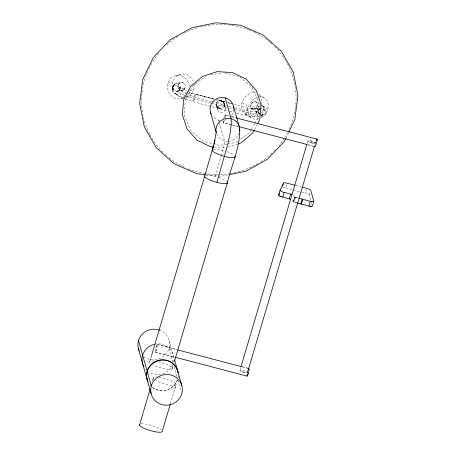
<?xml version="1.0" encoding="UTF-8"?>
<svg xmlns="http://www.w3.org/2000/svg" width="455" height="455" viewBox="0 0 455 455"><rect width="100%" height="100%" fill="white"/><g stroke="black" fill="none" stroke-linecap="round" stroke-linejoin="round"><path stroke-width="0.34" stroke-dasharray="2.27 1.71" d="M225.043 117.777A3.97 0.54 -75.3 0 0 225.344 116.053L225.35 115.058L230.827 116.497M182.449 90.238C177.325 91.199 176.563 82.014 181.858 82.406C183.922 82.639 185.378 84.681 185.287 86.695C185.168 90.659 180.288 90.716 177.473 91.324A3.97 3.589 77.7 0 1 173.275 86.069L172.013 88.179L172.678 91.529L174.208 93.059L176.978 94.361L174.885 93.349L178.036 95.379L184.491 98.53M184.11 89.379L185.117 87.701L185.208 85.665M260.288 114.063C257.251 111.031 248.606 109.843 251.274 104.024C253.099 100.151 257.769 101.863 260.01 104.451M251.029 107.704L252.155 108.83C255.875 110.309 259.401 104.007 255.915 101.852L254.282 101.658L252.582 102.455L251.274 104.024M225.344 116.053L225.35 115.058A3.97 0.54 -75.3 0 0 224.56 116.053L223.968 117.777A3.97 0.54 -75.3 0 0 223.695 118.766M221.693 101.021C218.246 99.036 214.55 102.961 216.756 106.294M185.663 99.036L193.142 101.715L218.411 108.353C225.242 111.816 226.795 101.988 220.391 100.669M294.908 199.04L295.13 197.533L294.777 196.122A3.97 0.882 16.5 0 0 292.628 194.757M224.525 105.037C223.576 96.079 213.133 104.286 217.666 109.74M216.301 104.9L217.393 106.988L219.287 108.478C221.994 108.358 224.474 105.657 223.985 102.915M256.216 107.511L257.189 105.708L257.314 103.803M309.195 141.92L310.97 142.625L309.195 141.92A3.97 0.882 16.5 0 1 307.881 140.925L308.245 140.561A3.97 0.882 16.5 0 1 310.424 140.703L315.287 142.631L314.826 145.19M149.74 361.537L151.356 356.089L149.57 362.208M152.59 380.744L153.534 377.559M152.761 380.261L153.363 378.224M215.198 176.375L221.113 156.395M221.312 155.729L224.281 144.571L224.525 140.993L219.185 122.122M172.394 368.197L173.201 365.479M172.223 368.868L173.23 365.467M170.358 403.886L176.187 384.219M282.669 187.585A3.97 0.882 16.5 0 1 285.609 187.983L286.673 184.389M240.763 367.441L239.899 370.393L240.547 371.024A3.97 0.882 16.5 0 0 242.987 372.093M307.074 143.649L307.938 140.703M297.001 203.015L293.685 202.077L293.356 200.917L294.777 196.122M298.281 198.05L295.033 197.197L295.13 197.533A2.565 0.347 -75.3 0 1 294.197 201.434L293.685 202.077A2.565 0.347 -75.3 0 1 294.123 199.358A2.565 0.347 -75.3 0 1 295.033 197.197L293.685 202.077L296.927 202.93M247.651 371.928L248.055 370.569M310.68 199.921L309.32 195.132A3.97 0.882 16.5 0 0 305.237 193.136L306.306 189.542M309.32 195.132L310.213 192.135M174.879 388.712L176.017 384.89M155.974 347.29L156.56 345.567A3.97 0.54 -75.3 0 1 157.39 344.958A3.97 0.54 -75.3 0 1 156.537 349.281L155.951 351.004A3.97 0.54 -75.3 0 1 155.121 351.613A3.97 0.54 -75.3 0 1 155.974 347.29L156.56 345.567M247.992 370.45L247.696 371.371L248.288 369.653M223.968 117.777L224.56 116.053M231.476 124.767L223.263 122.611A3.97 0.54 -75.3 0 0 223.945 121.485L224.531 119.762M155.951 351.004L156.537 349.281M315.889 141.283L316.282 140.134L315.986 140.931M223.945 121.485L224.241 120.689M217.706 107.75L218.77 106.026L220.561 105.037A3.97 3.833 -15.8 0 1 223.559 105.424L224.98 106.834A3.97 3.833 -15.8 0 1 221.955 112.561A3.97 3.833 -15.8 0 1 217.706 107.75L216.301 102.773M172.53 364.449C171.33 367.947 168.6 370.62 165.518 372.537A15.88 15.328 -15.8 0 1 148.535 371.803M286.155 137.666L288.561 132.65M173.673 85.153L173.048 86.45L174.282 84.391L172.815 86.831L173.184 88.105M294.197 201.434L293.754 202.162M254.561 129.476L257.143 124.59M193.449 85.13L185.333 99.486L184.383 115.729L190.776 130.631L203.254 141.243L213.31 143.882M251.206 129.84L249.516 132.832L239.836 139.657M251.541 129.237L254.584 123.857M254.925 123.254L257.627 118.471L258.582 102.233L252.184 87.326L240.229 77.157M186.931 94.088L182.233 91.796L179.48 89.902L180.146 88.793L185.117 87.701M172.815 86.831L174.555 84.021L175.056 83.839L172.815 86.831L173.503 89.089M172.417 87.508L172.678 91.529L172.417 87.508L174.305 84.533L172.724 85.978L172.013 88.179C183.206 96.818 197.362 99.747 210.739 103.16M180.146 88.793L178.235 91.034L179.742 89.703L177.399 91.427L178.36 91.017M307.881 140.925L308.245 140.561M178.65 84.067L180.032 82.753L181.858 82.406L183.632 83.111L184.889 84.681M261.574 115.843L263.917 113.733L260.886 116.389A3.97 3.094 -89.9 0 0 262.017 110.258M195.155 83.925L205.404 76.696M237.561 141.26L235.849 142.466L227.597 143.968M218.77 106.026L220.561 105.037M255.488 108.222L253.788 109.018L252.155 108.83M174.555 84.021L180.919 82.446M228.097 147.164L237.464 144.104M176.068 75.479L180.88 74.199M167.975 83.094L172.786 81.815M189.525 91.028L193.733 89.908M180.828 98.809L183.234 98.166M228.347 174.828L221.397 176.25L205.944 174.652M183.337 89.931L181.511 90.278L179.731 89.572L178.479 88.003M210.551 74.865L222.245 72.737M226.908 144.093L219.338 145.469L213.975 144.059M261.261 116.514L262.984 116.258L264.725 115.348L266.38 112.959L265.356 108.438L263.001 106.39M253.862 108.813A3.97 3.088 -89.9 0 1 256.051 115.081A3.97 3.088 -89.9 0 1 250.728 114.387A3.97 3.088 -89.9 0 1 253.862 108.813L261.978 108.756L258.36 109.149L260.084 108.944L258.764 110.719C250.733 113.107 242.532 109.405 234.791 107.63M260.488 114.177L252.155 113.778L235.354 109.621M261.164 114.177L262.512 114.177L266.38 112.959L263.627 109.791L260.698 107.932M253.054 108.842L250.449 108.808L251.848 109.081L232.42 103.962M214.197 147.045L226.089 147.818M219.577 108.148L218.269 107.835M217.393 106.988L221.193 107.983M221.039 100.851L222.358 101.186M223.098 101.556L219.293 100.561M214.14 99.082L194.945 94.162L213.998 99.116M216.881 99.781L220.311 100.663M224.924 101.948L216.722 99.821M233.182 104.081L227.676 102.659L231.737 103.78M224.963 72.84L239.711 76.713M211.541 101.528L193.847 96.881L187.517 94.373M212.218 101.704L227.989 105.844M228.672 106.021L234.115 107.454M211.421 103.336L216.864 104.764M224.469 106.76L228.552 107.835M229.235 108.011L234.678 109.445M220.379 108.87L229.257 111.202M229.946 111.378L234.041 112.453M236.771 113.176L249.687 116.366L259.31 116.719A3.97 3.094 -89.9 0 1 256.546 112.368A3.97 3.094 -89.9 0 1 259.936 108.819M225.242 114.927L230.719 116.366M231.402 116.543L235.508 117.623M231.51 116.673L236.304 117.936M310.424 140.703L315.287 142.631M223.274 120.689A3.97 0.54 -75.3 0 0 223.115 122.094L223.155 122.48L238.21 126.433M308.029 144.764L313.506 146.203M232.164 124.949L238.323 126.564M307.455 144.718L314.985 146.692M295.83 185.498L301.244 186.92M285.609 187.983L301.176 192.073M301.853 192.249L305.237 193.136M295.102 197.282L297.701 197.965M157.242 344.441L177.097 349.656M242.123 366.73L248.97 368.527M157.356 344.572L177.205 349.787M242.236 366.861L247.708 368.3M155.155 351.994L174.322 357.027M155.269 352.125L174.43 357.158M224.901 101.965L216.751 99.799M214.049 99.076L191.072 93.121L192.073 93.531L189.041 91.893M222.415 101.215L225.123 101.943M227.83 102.671L231.214 103.581M220.237 108.353L218.929 107.977M188.495 91.648L176.779 85.79L179.998 87.917L179.31 87.32L179.48 89.902M218.411 108.353L217.672 107.983L216.785 106.624M260.596 104.821L262.353 105.935M257.189 105.708L260.112 107.562M258.554 94.168L263.763 97.62M267.75 109.297L261.386 105.077A11.91 9.39 -56.5 0 0 259.401 94.816M242.026 102.591L248.39 106.806M246.013 114.262L252.383 118.482M260.948 115.217L261.813 116.031L260.857 115.121M258.611 112.749L259.657 113.989L258.537 112.118L258.94 113.301L260.374 114.666M240.547 371.024L239.899 370.393A3.97 0.882 16.5 0 1 242.924 370.273A3.97 0.882 16.5 0 1 247.304 372.099L247.503 372.389M223.559 105.424L224.98 106.834M255.915 101.852L257.041 102.978M223.155 122.48L223.115 122.094M224.184 103.894L223.655 102.147L225.47 108.751M217.553 108.745L216.722 105.981L217.012 107.153M263.479 107.056L264.628 110.94L263.752 107.886M311.453 202.657L312.227 205.393M224.474 104.639L225.356 107.761M223.905 104.775L225.316 109.746M218.61 120.097L218.997 121.445M247.304 372.099L247.446 372.611A3.97 0.882 16.5 0 1 245.848 372.753M169.101 340.607L174.185 358.586M168.936 348.558L172.707 361.884M174.026 366.542L177.035 377.184M177.848 380.039L181.374 392.517M178.161 87.019L178.246 84.977L173.275 86.063A3.97 3.589 77.7 0 1 179.378 84.897A3.97 3.589 77.7 0 1 177.473 91.324M258.94 113.301L258.764 110.719L257.32 109.052L250.881 104.974L250.756 106.874M213.429 149.303A11.91 2.65 16.5 0 1 225.282 151.094M227.034 151.674A11.91 2.65 16.5 0 1 234.171 155.183M239.233 132.86A11.91 11.494 -15.8 0 1 228.211 141.374M227.591 141.391A11.91 11.494 -15.8 0 1 216.654 133.98M292.042 199.921A3.97 0.882 16.5 0 1 293.356 200.917M282.094 187.824A3.97 0.882 16.5 0 1 282.288 187.67M158.966 377.218A11.91 2.65 16.5 0 1 174.373 382.416A11.91 2.65 16.5 0 1 171.416 385.328A11.91 2.65 16.5 0 1 155.752 380.391M153.972 379.1A11.91 2.65 16.5 0 1 157.737 377.076M259.896 108.455A11.91 9.39 -56.5 0 1 246.092 114.302A11.91 9.39 -56.5 0 1 242.833 100.492A11.91 9.39 -56.5 0 1 256.239 92.962M178.28 375.403A15.88 15.328 -15.8 0 1 178.104 377.411M177.456 380.022A15.88 15.328 -15.8 0 1 152.027 387.148M151.032 386.244A15.88 15.328 -15.8 0 1 149.695 384.731M141.078 423.855A11.91 2.65 16.5 0 1 151.56 425.453A11.91 2.65 16.5 0 1 161.343 429.816M154.74 344.213A15.88 15.328 -15.8 0 1 173.702 359.24M173.617 360.576A15.88 15.328 -15.8 0 1 173.258 362.567M178.132 376.535A15.88 15.328 -15.8 0 1 177.922 377.872M177.393 379.817A15.88 15.328 -15.8 0 1 151.97 386.943M188.984 92.018A3.97 2.326 -64 0 1 188.91 96.193A3.97 2.326 -64 0 1 185.685 98.945M184.082 97.086A3.97 2.326 -64 0 1 186.493 92.018M183.934 97.706A11.91 10.909 75.1 0 1 172.399 87.104A11.91 10.909 75.1 0 1 180.692 74.233A11.91 10.909 75.1 0 1 193.671 82.594M193.978 83.8A11.91 10.909 75.1 0 1 186.192 97.404M183.524 97.876A11.91 10.909 75.1 0 1 167.98 90.215A11.91 10.909 75.1 0 1 177.012 75.348A11.91 10.909 75.1 0 1 189.417 88.168M258.753 96.978A11.91 9.39 -56.5 0 1 268.228 104.383A11.91 9.39 -56.5 0 1 261.09 117.788M258.73 118.812A11.91 9.39 -56.5 0 1 247.867 111.162A11.91 9.39 -56.5 0 1 257.416 97.29M233.756 109.581A11.91 11.494 -15.8 0 1 231.385 115.752M226.533 119.5A11.91 11.494 -15.8 0 1 222.296 120.478M219.822 120.353A11.91 11.494 -15.8 0 1 212.536 116.213M315.002 144.775A3.97 0.54 -75.3 0 1 315.184 143.848M315.417 142.853A3.97 0.54 -75.3 0 1 315.696 141.858M247.184 373.362A3.97 0.54 -75.3 0 1 247.423 372.366M315.486 142.921A3.97 0.882 16.5 0 1 312.938 143.143M261.574 105.714A3.97 3.049 -57.6 0 1 263.803 108.819A3.97 3.049 -57.6 0 1 261.096 112.817M259.373 113.13A3.97 3.049 -57.6 0 1 257.143 110.025A3.97 3.049 -57.6 0 1 259.851 106.026M159.426 330.125A15.88 15.328 -15.8 0 1 167.457 351.971A15.88 15.328 -15.8 0 1 143.837 356.748M205.723 175.311A11.91 2.65 16.5 0 1 216.984 176.915M218.747 177.484A11.91 2.65 16.5 0 1 226.835 181.517M158.363 361.788A11.91 2.65 16.5 0 1 171.535 367.094A11.91 2.65 16.5 0 1 167.087 369.244A11.91 2.65 16.5 0 1 152.442 364.643M150.178 363.079A11.91 2.65 16.5 0 1 153.944 361.054M287.492 63.888A77.492 74.813 -15.8 0 1 295.517 107.278M295.426 107.977A77.492 74.813 -15.8 0 1 288.72 130.227M287.429 132.775A77.492 74.813 -15.8 0 1 284.972 137.08M284.244 138.24A77.492 74.813 -15.8 0 1 278.972 145.503M275.298 149.672A77.492 74.813 -15.8 0 1 273.853 151.162M271.88 153.079A77.492 74.813 -15.8 0 1 260.903 161.65M257.934 163.481A77.492 74.813 -15.8 0 1 256.131 164.511M254.914 165.171A77.492 74.813 -15.8 0 1 231.208 173.31M230.52 173.429A77.492 74.813 -15.8 0 1 206.172 173.725M205.484 173.622A77.492 74.813 -15.8 0 1 187.505 168.646M184.338 167.252A77.492 74.813 -15.8 0 1 168.322 157.202M166.16 155.365A77.492 74.813 -15.8 0 1 165.114 154.421M163.083 152.488A77.492 74.813 -15.8 0 1 150.105 135.112M149.775 134.498A77.492 74.813 -15.8 0 1 141.915 93.127M141.994 92.428A77.492 74.813 -15.8 0 1 146.601 74M146.863 73.34A77.492 74.813 -15.8 0 1 147.693 71.367M148.882 68.773A77.492 74.813 -15.8 0 1 159.517 52.427M166.735 44.994A77.492 74.813 -15.8 0 1 179.065 35.877M183.917 33.192A77.492 74.813 -15.8 0 1 198.915 27.374M200.257 27.016A77.492 74.813 -15.8 0 1 227.255 24.797M227.949 24.86A77.492 74.813 -15.8 0 1 248.8 29.842M249.448 30.098A77.492 74.813 -15.8 0 1 253.884 32.043M254.51 32.345A77.492 74.813 -15.8 0 1 269.826 42.252M270.367 42.707A77.492 74.813 -15.8 0 1 271.965 44.107M274.513 46.518A77.492 74.813 -15.8 0 1 286.132 61.465M286.479 62.068A77.492 74.813 -15.8 0 1 287.162 63.279M180.032 95.01A3.97 2.332 -64 0 0 181.937 88.583A3.97 2.332 -64 0 0 177.251 91.791A3.97 2.332 -64 0 0 180.032 95.01M246.337 114.381A3.97 0.54 -75.3 0 0 247.742 107.954A3.97 0.54 -75.3 0 0 245.848 112.658A3.97 0.54 -75.3 0 0 246.337 114.381M193.824 100.595A3.97 0.54 -75.3 0 0 195.229 94.162A3.97 0.54 -75.3 0 0 193.335 98.871A3.97 0.54 -75.3 0 0 193.824 100.595"/><path stroke-width="0.68" d="M314.843 146.18A3.97 0.54 -75.3 0 0 315.815 145.19A3.97 0.54 -75.3 0 0 317.067 140.14L316.964 139.014M317.067 140.14L317.072 139.145L236.304 117.936M302.046 200.911L302.171 199.074L302.268 199.404A2.565 0.347 -75.3 0 1 301.807 201.878A2.565 0.347 -75.3 0 1 301.011 203.954L300.8 203.704L301.011 203.954M216.045 133.002L214.225 143.456L214.862 140.22L212.326 150.395M204.801 175.698L213.651 145.304M151.589 355.4L204.619 176.398M139.497 425.027L150.15 389.076M216.887 182.347L227.773 144.406L230.139 133.053L231.316 124.033L231.123 118.732L225.208 97.836M174.413 361.395L227.443 182.392A11.91 2.65 16.5 0 1 215.38 181.966A11.91 2.65 16.5 0 1 204.79 175.732M227.278 183.029C231.532 165.171 240.132 147.625 239.734 128.896M170.159 404.563L162.321 431.016A11.91 2.65 16.5 0 1 150.258 430.589A11.91 2.65 16.5 0 1 139.668 424.356M290.262 199.216A3.97 0.882 16.5 0 0 289.272 198.926L279.41 195.912A3.97 0.882 16.5 0 1 278.659 195.058L280.081 190.258L283.516 183.029A3.97 0.882 16.5 0 1 287.031 183.189L295.153 185.321M282.629 186.027L283.516 183.029M282.731 197.208L284.153 192.408A3.97 0.882 16.5 0 1 280.081 190.258M289.272 198.926L290.688 194.126A3.97 0.882 16.5 0 1 291.683 194.421M241.11 366.303L306.869 144.326M248.254 369.887L314.479 146.328M301.29 204.073L302.712 199.279M297.576 203.101L308.899 206.075L310.321 201.275L312.926 201.69A3.97 0.882 16.5 0 0 313.842 201.281L310.742 190.338A3.97 0.882 16.5 0 0 306.659 188.342L302.598 187.278M313.842 201.281L312.42 206.075A3.97 0.882 16.5 0 1 311.504 206.49L308.899 206.075M248.561 369.039L249.078 368.658A3.97 0.54 -75.3 0 1 248.259 373.362L247.401 375.693L246.883 376.08A3.97 0.54 -75.3 0 1 246.843 375.693M248.259 373.362L247.167 376.08M278.659 195.058L279.518 193.25M285.859 138.292L284.352 141.431L267.421 159.278L245.728 171.279L229.741 174.544M288.862 132.018L294.874 119.477L297.94 95.567L293.265 72.038L281.298 51.205L263.217 35.098L240.786 25.292L216.199 22.75L191.874 27.721L170.176 39.721L153.244 57.569L142.728 79.528L139.657 103.439L144.332 126.962L156.298 147.795L174.384 163.908L196.816 173.713L205.245 174.583M254.237 130.09L252.622 133.144L240.814 143.012L238.136 143.888M257.786 123.368L259.725 119.705L261.039 104.741L256.358 90.539L246.4 79.255L232.681 72.612L217.291 71.611L202.566 76.417L190.753 86.291L183.655 99.73L182.341 114.688L187.022 128.89L196.975 140.174L210.699 146.823L213.497 147.005M316.788 139.145L317.072 139.145M311.294 201.502L312.926 201.69M309.872 206.297L311.504 206.49M239.58 126.791L306.664 144.406M284.153 192.408L290.688 194.126M298.998 198.306L310.321 201.275M177.888 349.963L241.548 366.679M175.693 357.385L246.883 376.08M279.41 195.912L280.883 196.611M233.443 105.998L239.353 126.888M210.381 111.936L216.29 132.832A11.91 11.494 -15.8 0 1 224.975 118.721L228.057 118.334L231.123 118.732A11.91 11.494 -15.8 0 1 239.609 131.08M174.561 359.916L177.757 371.223M177.82 371.428L181.909 385.874A15.88 15.328 -15.8 0 1 162.134 404.677A15.88 15.328 -15.8 0 1 155.553 378.958A15.88 15.328 -15.8 0 1 181.909 385.874M138.508 340.573L151.316 385.84M138.348 348.53L147.011 379.146M151.157 393.797L147.073 379.351A15.88 15.328 -15.8 0 1 159.318 360.377A15.88 15.328 -15.8 0 1 178.093 372.73M235.144 156.383A11.91 2.65 16.5 0 1 223.081 155.957A11.91 2.65 16.5 0 1 212.496 149.723M147.903 381.665A15.88 15.328 -15.8 0 1 157.913 360.519A15.88 15.328 -15.8 0 1 178.03 372.526M147.966 381.87A15.88 15.328 -15.8 0 1 147.249 379.988M144.002 366.889A15.88 15.328 -15.8 0 1 154.069 344.367M211.228 114.194A11.91 11.494 -15.8 0 1 219.06 97.831A11.91 11.494 -15.8 0 1 233.785 108.381M312.938 143.143A3.97 0.882 16.5 0 1 310.97 142.625M244.961 372.611A3.97 0.882 16.5 0 1 242.987 372.093M139.241 351.05A15.88 15.328 -15.8 0 1 142.256 334.175A15.88 15.328 -15.8 0 1 159.426 330.125"/></g></svg>
